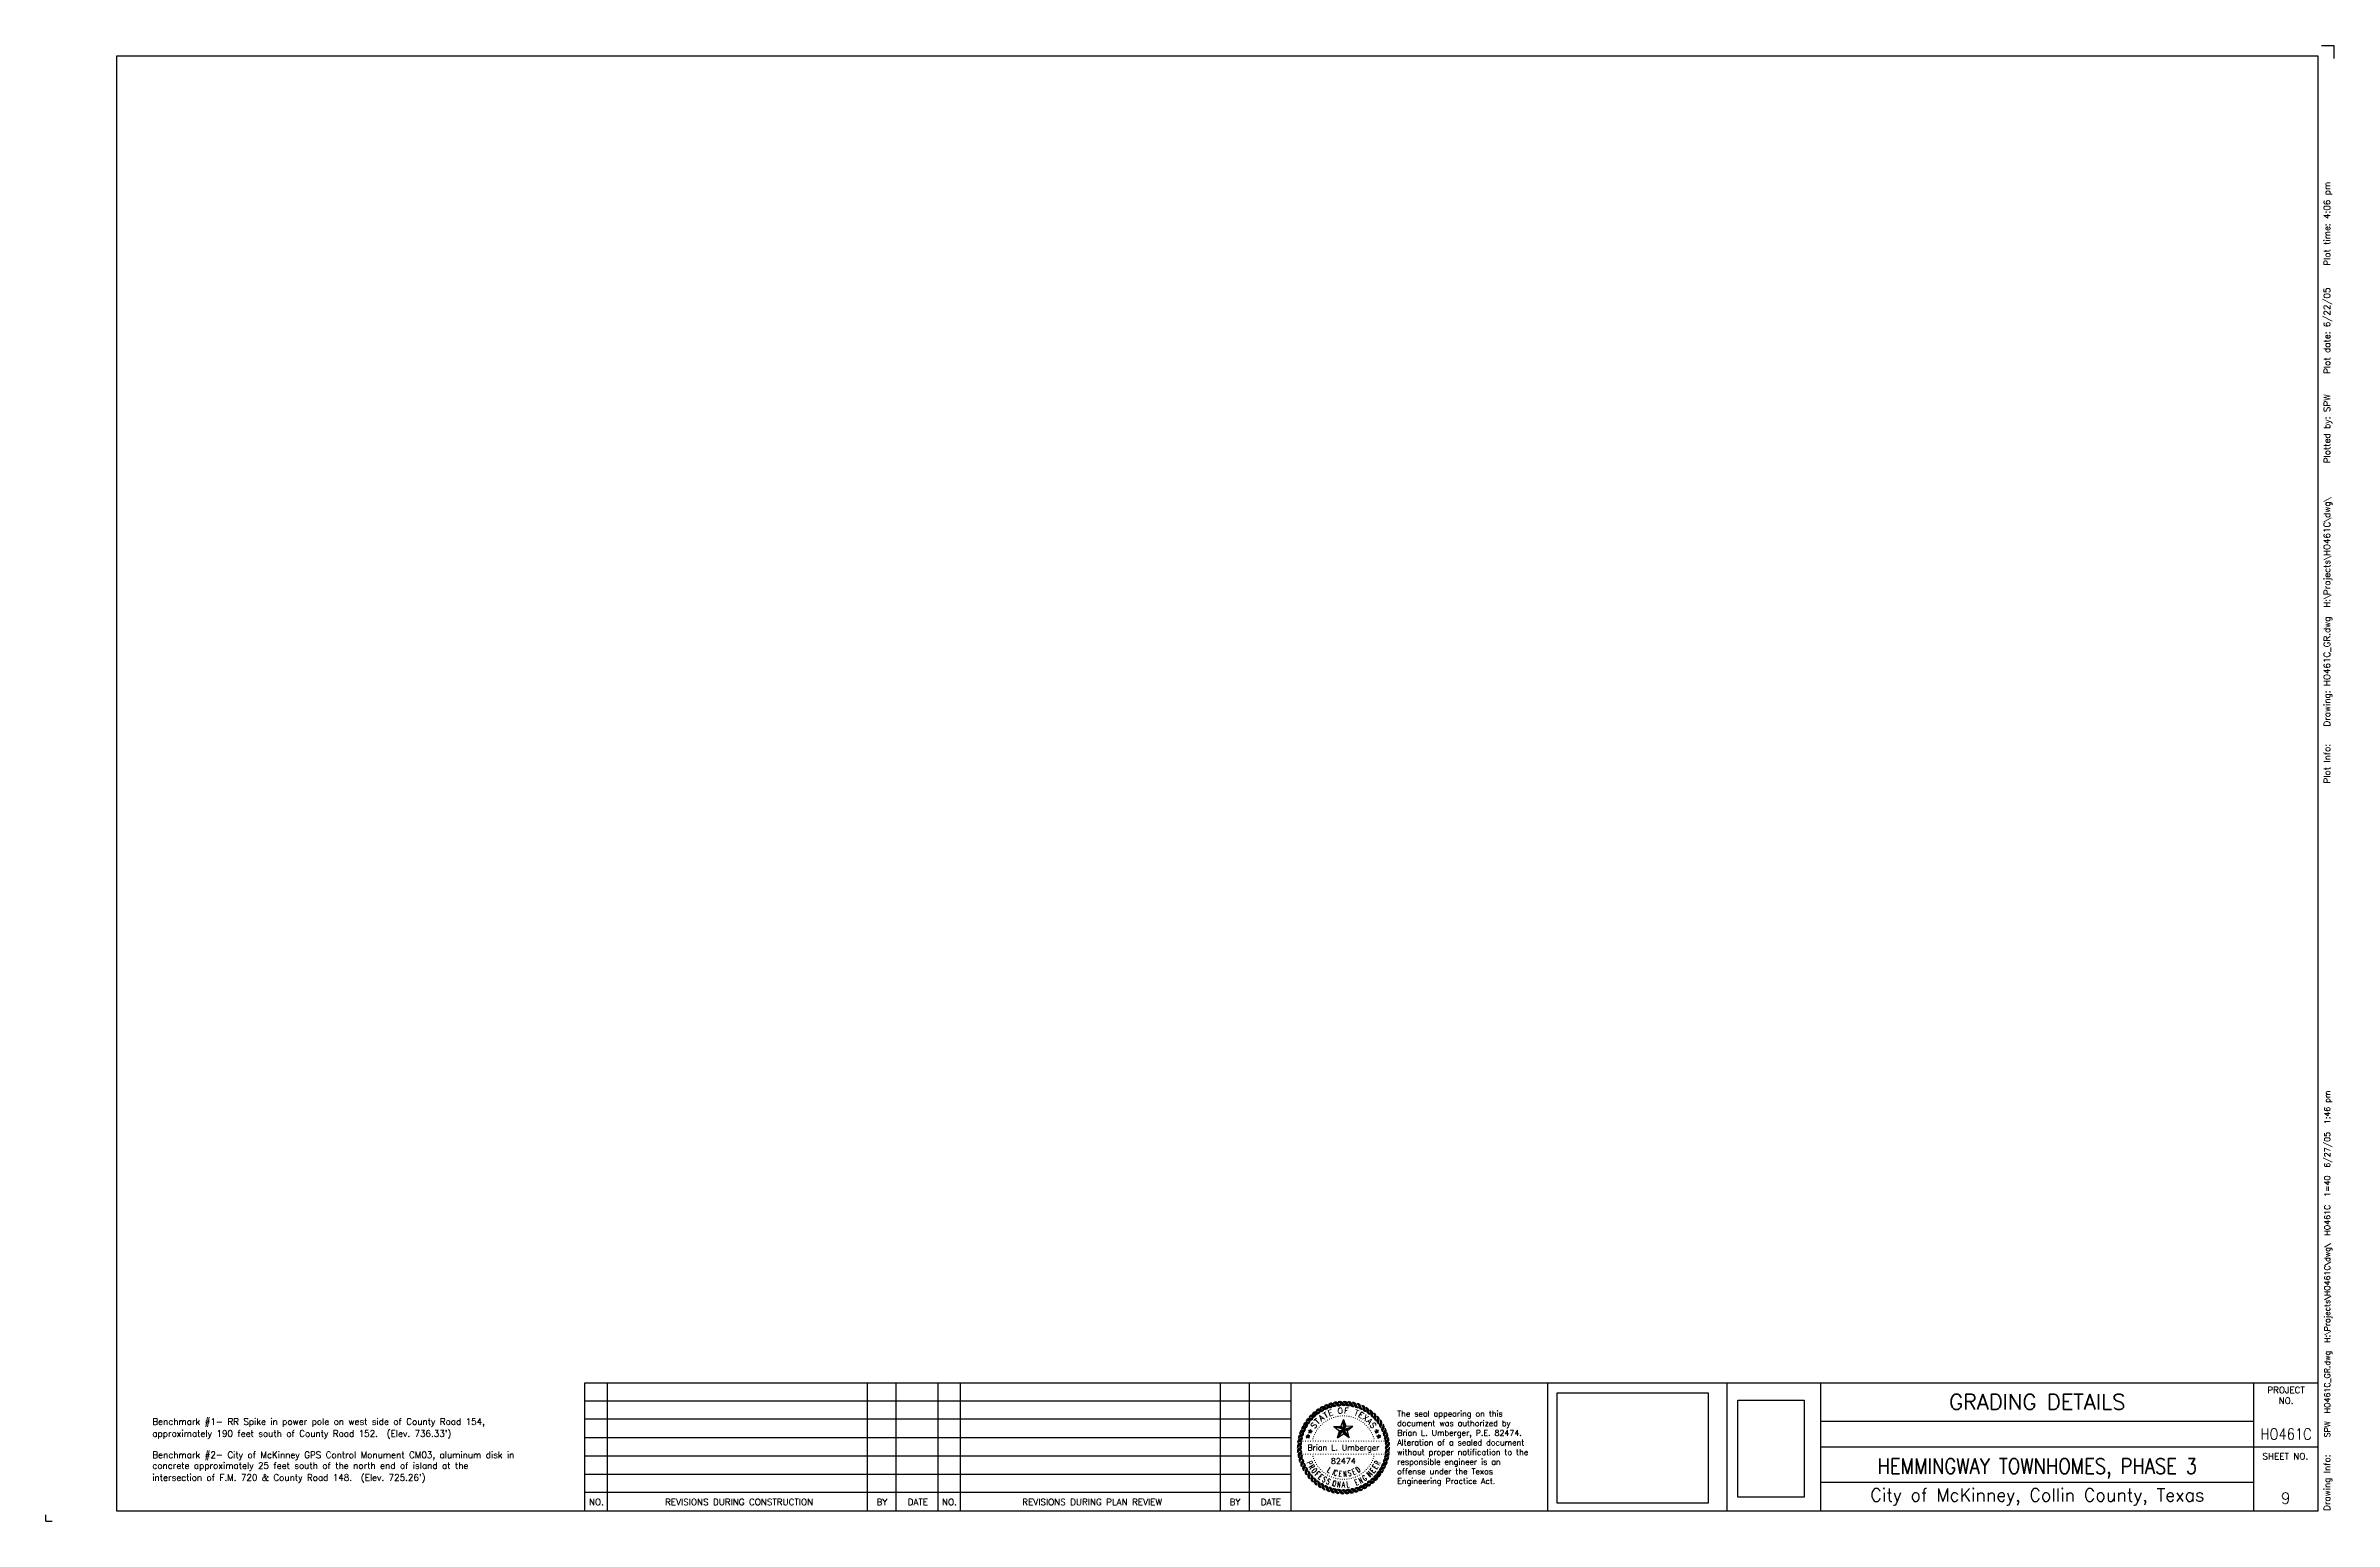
# Paper-space layout 'GRADING DETAILS' of a CAD drawing. Extents: x 0 to 35.7, y 0 to 23.
import ezdxf
from ezdxf.enums import TextEntityAlignment as Align

# ---------------------------------------------------------------- set-up
doc = ezdxf.new("R2010")
doc.units = 0
doc.header["$LTSCALE"] = 40
doc.header["$MEASUREMENT"] = 0
doc.header["$XCLIPFRAME"] = 0
for name, color, linetype in [('C-ANNO-SEAL', 7, 'Continuous'), ('c-anno-titl', 7, 'Continuous'), ('c-anno-ttlb', 7, 'Continuous')]:
    doc.layers.add(name, color=color, linetype=linetype)
doc.layers.get('Defpoints').freeze()
doc.styles.add('AUTOTAG', font='simplex', dxfattribs={"height": 0.1})
doc.styles.add('L100', font='simplex', dxfattribs={"height": 4})
doc.styles.add('L175', font='simplex', dxfattribs={"height": 7})
doc.styles.add('L200', font='simplex', dxfattribs={"height": 8})
doc.styles.add('L240', font='simplex', dxfattribs={"height": 9.6})
doc.styles.add('L90', font='simplex.shx', dxfattribs={"height": 0.09})
doc.styles.add('SIMPLEX', font='SIMPLEX', dxfattribs={"height": 0.005813})
doc.styles.add('TEXT100', font='simplex.shx', dxfattribs={"height": 8.8})
picture_1 = doc.add_image_def('image1.jpg', size_in_pixel=(651, 316))

# ---------------------------------------------------------------- blocks, each defined once
blk = doc.blocks.new('oceticks')
at = {"layer": 'c-anno-titl'}
for p, q in [((35.65, 23), (35.45, 23)), ((35.65, 22.8), (35.65, 23)), ((0, 0), (0, 0.1)), ((0, 0), (0.1, 0))]:
    blk.add_line(p, q, dxfattribs=at)
blk = doc.blocks.new('eng36x24')
at = {"layer": 'c-anno-titl', "color": 5}
for p, q in [((35.4, 22.84), (1.1, 22.84)), ((1.1, 22.84), (1.1, 0.16)), ((35.4, 0.16), (35.4, 22.84)), ((8.4, 2.16), (35.4, 2.16)), ((8.4, 0.16), (8.4, 2.16)), ((13.9, 0.16), (13.9, 2.16)), ((19.4, 0.16), (19.4, 2.16)), ((23.4, 0.16), (23.4, 2.16)), ((27.65, 0.16), (27.65, 2.16)), ((1.1, 0.16), (35.4, 0.16))]:
    blk.add_line(p, q, dxfattribs=at)
at = {"layer": 'c-anno-titl', "color": 7}
for p, q in [((8.75, 0.16), (8.75, 2.16)), ((12.8, 0.16), (12.8, 2.16)), ((13.25, 0.16), (13.25, 2.16)), ((14.25, 0.16), (14.25, 2.16)), ((18.3, 0.16), (18.3, 2.16)), ((18.75, 0.16), (18.75, 2.16)), ((26.186, 2.16), (26.186, 0.16)), ((19.4, 1.874), (8.4, 1.874)), ((19.4, 1.589), (8.4, 1.589)), ((19.4, 1.303), (8.4, 1.303)), ((19.4, 1.017), (8.4, 1.017)), ((19.4, 0.731), (8.4, 0.731)), ((19.4, 0.446), (8.4, 0.446))]:
    blk.add_line(p, q, dxfattribs=at)
at = {"layer": 'c-anno-titl', "color": 1}
for p, q in [((34.4, 0.16), (34.4, 2.16)), ((27.65, 1.56), (34.4, 1.56)), ((27.65, 1.16), (34.4, 1.16)), ((34.4, 1.16), (35.4, 1.16)), ((27.65, 0.61), (34.4, 0.61))]:
    blk.add_line(p, q, dxfattribs=at)
at = {"layer": 'c-anno-titl'}
for q in [(0, 0.005), (0.005, 0)]:
    blk.add_line((0, 0), q, dxfattribs=at)
at = {"layer": 'c-anno-titl', "color": 7, "char_height": 0.1, "attachment_point": 2, "style": 'L100'}
for s, insert, width in [('PROJECT NO.', (34.9, 2.096), 0.68), ('SHEET NO.', (34.888, 1.063), 0.82), ('NO.', (8.578, 0.35), 0.2), ('REVISIONS DURING CONSTRUCTION', (10.801, 0.35), 3.8575), ('BY', (13.026, 0.35), 0.2), ('DATE', (13.586, 0.35), 0.43578), ('NO.', (14.078, 0.35), 0.2), ('REVISIONS DURING PLAN REVIEW', (16.301, 0.35), 3.86), ('BY', (18.526, 0.35), 0.2), ('DATE', (19.086, 0.35), 0.43578)]:
    blk.add_mtext(s, dxfattribs=dict(at, insert=insert, width=width))
at = {"layer": 'c-anno-titl'}
image = blk.add_image(picture_1, insert=(23.4, 0.112), size_in_units=(4.25, 2.063), dxfattribs=at)
image.set_boundary_path([(21.7, 26.38), (382.34, 289.84)])
image = blk.add_image(picture_1, insert=(23.4, 0.112), size_in_units=(4.25, 2.063), dxfattribs=at)
image.set_boundary_path([(452.84, 43.7), (611.2, 274.82)])
blk = doc.blocks.new('sheetdtl')
at = {"layer": 'c-anno-titl', "color": 3, "style": 'L240'}
for tag, p in [('DESC', (31.025, 1.86)), ('PRTITLE', (31.025, 0.86))]:
    blk.add_attdef(tag, text='', height=0.24, dxfattribs=at).set_placement(p, align=Align.MIDDLE_CENTER)
at = {"layer": 'c-anno-titl', "color": 1}
for tag, height, style, p in [('Detl', 0.2, 'L200', (31.025, 1.36)), ('JOBNO', 0.175, 'L175', (34.9, 1.36)), ('LOCO', 0.2, 'L200', (31.025, 0.41)), ('X', 0.175, 'L175', (34.894, 0.36))]:
    blk.add_attdef(tag, text='', height=height, dxfattribs=dict(at, style=style)).set_placement(p, align=Align.MIDDLE_CENTER)
blk = doc.blocks.new('dwgtag')
at = {"style": 'L90'}
for tag, p, flags in [('DESCRIPTION', (-0.095, 0.026), 8), ('PR', (0.116, 0.026), 9), ('SS', (0.327, 0.026), 9)]:
    blk.add_attdef(tag, p, '', height=0.09, rotation=90, dxfattribs=dict(at, flags=flags))
blk = doc.blocks.new('ps-plin')
at = {"style": 'AUTOTAG', "flags": 8}
blk.add_attdef('PLIN', (0, 0), '', height=0.1, rotation=90, dxfattribs=at)
blk = doc.blocks.new('*X13')
at = {"color": 0}
for p, q in [((9.757, 1.43), (9.831, 1.505)), ((9.757, 1.422), (9.831, 1.496)), ((9.758, 1.441), (9.83, 1.513)), ((9.758, 1.414), (9.83, 1.486)), ((9.76, 1.408), (9.761, 1.408)), ((9.763, 1.454), (9.789, 1.481)), ((9.797, 1.444), (9.825, 1.472)), ((9.825, 1.517), (9.828, 1.52))]:
    blk.add_line(p, q, dxfattribs=at)

psp = doc.layouts.new('GRADING DETAILS')

# ---------------------------------------------------------------- linework, layer by layer
at = {"layer": 'C-ANNO-SEAL', "color": 7}
for p, q in [((19.704, 1.432), (19.692, 1.414)), ((19.698, 1.401), (19.704, 1.432)), ((19.704, 1.432), (19.708, 1.41)), ((20.068, 1.477), (20.177, 1.482)), ((20.216, 1.429), (20.068, 1.477)), ((20.068, 1.477), (20.153, 1.408)), ((20.216, 1.429), (20.124, 1.303)), ((20.153, 1.408), (20.216, 1.429)), ((20.153, 1.408), (20.216, 1.429)), ((20.216, 1.584), (20.177, 1.482)), ((20.177, 1.482), (20.216, 1.429)), ((20.177, 1.482), (20.216, 1.429)), ((20.216, 1.584), (20.254, 1.482)), ((20.216, 1.429), (20.216, 1.584)), ((20.254, 1.482), (20.216, 1.429)), ((20.254, 1.482), (20.216, 1.429)), ((20.216, 1.429), (20.364, 1.477)), ((20.278, 1.408), (20.216, 1.429)), ((20.216, 1.429), (20.307, 1.303)), ((20.278, 1.408), (20.216, 1.429)), ((20.216, 1.363), (20.216, 1.429)), ((20.216, 1.363), (20.216, 1.429)), ((20.364, 1.477), (20.254, 1.482)), ((20.364, 1.477), (20.278, 1.408)), ((20.727, 1.432), (20.724, 1.41)), ((20.727, 1.432), (20.739, 1.414)), ((20.734, 1.401), (20.727, 1.432)), ((19.663, 1.322), (19.634, 1.334)), ((19.634, 1.334), (19.656, 1.334)), ((19.634, 1.334), (19.65, 1.319)), ((19.663, 1.322), (19.642, 1.298)), ((19.642, 1.298), (19.65, 1.319)), ((19.642, 1.298), (19.662, 1.309)), ((19.65, 1.319), (19.663, 1.322)), ((19.666, 1.354), (19.656, 1.334)), ((19.656, 1.334), (19.663, 1.322)), ((19.662, 1.309), (19.663, 1.322)), ((19.68, 1.295), (19.662, 1.309)), ((19.663, 1.322), (19.666, 1.354)), ((19.672, 1.332), (19.663, 1.322)), ((19.663, 1.322), (19.694, 1.33)), ((19.663, 1.322), (19.68, 1.295)), ((19.676, 1.317), (19.663, 1.322)), ((19.666, 1.354), (19.672, 1.332)), ((19.67, 1.417), (19.684, 1.4)), ((19.67, 1.417), (19.692, 1.414)), ((19.698, 1.401), (19.67, 1.417)), ((19.694, 1.33), (19.672, 1.332)), ((19.698, 1.401), (19.674, 1.38)), ((19.674, 1.38), (19.684, 1.4)), ((19.674, 1.38), (19.695, 1.388)), ((19.694, 1.33), (19.676, 1.317)), ((19.68, 1.295), (19.676, 1.317)), ((19.684, 1.4), (19.698, 1.401)), ((19.692, 1.414), (19.698, 1.401)), ((19.695, 1.388), (19.698, 1.401)), ((19.711, 1.372), (19.695, 1.388)), ((19.708, 1.41), (19.698, 1.401)), ((19.698, 1.401), (19.73, 1.405)), ((19.709, 1.394), (19.698, 1.401)), ((19.698, 1.401), (19.711, 1.372)), ((19.73, 1.405), (19.708, 1.41)), ((19.73, 1.405), (19.709, 1.394)), ((19.711, 1.372), (19.709, 1.394)), ((20.124, 1.303), (20.153, 1.408)), ((20.124, 1.303), (20.216, 1.363)), ((20.307, 1.303), (20.216, 1.363)), ((20.307, 1.303), (20.278, 1.408)), ((20.702, 1.405), (20.724, 1.41)), ((20.734, 1.401), (20.702, 1.405)), ((20.702, 1.405), (20.722, 1.394)), ((20.734, 1.401), (20.721, 1.372)), ((20.721, 1.372), (20.722, 1.394)), ((20.721, 1.372), (20.737, 1.388)), ((20.722, 1.394), (20.734, 1.401)), ((20.724, 1.41), (20.734, 1.401)), ((20.734, 1.401), (20.762, 1.417)), ((20.739, 1.414), (20.734, 1.401)), ((20.734, 1.401), (20.758, 1.38)), ((20.737, 1.388), (20.734, 1.401)), ((20.747, 1.4), (20.734, 1.401)), ((20.758, 1.38), (20.737, 1.388)), ((20.738, 1.33), (20.76, 1.332)), ((20.738, 1.33), (20.756, 1.317)), ((20.769, 1.322), (20.738, 1.33)), ((20.762, 1.417), (20.739, 1.414)), ((20.762, 1.417), (20.747, 1.4)), ((20.758, 1.38), (20.747, 1.4)), ((20.769, 1.322), (20.752, 1.295)), ((20.752, 1.295), (20.756, 1.317)), ((20.752, 1.295), (20.77, 1.309)), ((20.756, 1.317), (20.769, 1.322)), ((20.766, 1.354), (20.76, 1.332)), ((20.76, 1.332), (20.769, 1.322)), ((20.769, 1.322), (20.766, 1.354)), ((20.766, 1.354), (20.776, 1.334)), ((20.776, 1.334), (20.769, 1.322)), ((20.769, 1.322), (20.798, 1.334)), ((20.782, 1.319), (20.769, 1.322)), ((20.77, 1.309), (20.769, 1.322)), ((20.769, 1.322), (20.789, 1.298)), ((20.789, 1.298), (20.77, 1.309)), ((20.798, 1.334), (20.776, 1.334)), ((20.798, 1.334), (20.782, 1.319)), ((20.789, 1.298), (20.782, 1.319))]:
    psp.add_line(p, q, dxfattribs=at)
for points in [[(19.899, 1.755, 0.402845), (19.971, 1.764, -0.215014), (19.929, 1.773, 0.40945), (19.852, 1.764, -0.249704)], [(19.964, 1.785, 0.402845), (20.036, 1.786, -0.215014), (19.996, 1.8, 0.40945), (19.918, 1.799, -0.249704)], [(20.032, 1.808, 0.402845), (20.104, 1.801, -0.215014), (20.065, 1.819, 0.40945), (19.988, 1.826, -0.249704)], [(20.102, 1.823, 0.402845), (20.173, 1.809, -0.215014), (20.136, 1.831, 0.40945), (20.06, 1.846, -0.249704)], [(20.173, 1.832, 0.402845), (20.242, 1.81, -0.215014), (20.208, 1.836, 0.40945), (20.134, 1.859, -0.249704)], [(20.245, 1.832, 0.402845), (20.311, 1.804, -0.215014), (20.28, 1.833, 0.40945), (20.209, 1.864, -0.249704)], [(20.316, 1.826, 0.402845), (20.379, 1.79, -0.215014), (20.351, 1.823, 0.40945), (20.283, 1.86, -0.249704)], [(20.386, 1.811, 0.402845), (20.445, 1.77, -0.215014), (20.421, 1.805, 0.40945), (20.357, 1.85, -0.249704)], [(20.455, 1.79, 0.402845), (20.509, 1.742, -0.215014), (20.488, 1.78, 0.40945), (20.43, 1.831, -0.249704)], [(20.52, 1.761, 0.402845), (20.569, 1.709, -0.215014), (20.553, 1.748, 0.40945), (20.5, 1.805, -0.249704)], [(19.574, 1.387, 0.402845), (19.622, 1.442, -0.215014), (19.585, 1.421, 0.40945), (19.533, 1.362, -0.249704)], [(19.603, 1.453, 0.402845), (19.656, 1.502, -0.215014), (19.616, 1.485, 0.40945), (19.56, 1.433, -0.249704)], [(19.638, 1.515, 0.402845), (19.696, 1.559, -0.215014), (19.655, 1.546, 0.40945), (19.593, 1.5, -0.249704)], [(19.68, 1.574, 0.402845), (19.742, 1.611, -0.215014), (19.7, 1.602, 0.40945), (19.633, 1.563, -0.249704)], [(19.727, 1.628, 0.402845), (19.792, 1.658, -0.215014), (19.75, 1.654, 0.40945), (19.679, 1.622, -0.249704)], [(19.78, 1.676, 0.402845), (19.848, 1.699, -0.215014), (19.805, 1.7, 0.40945), (19.732, 1.675, -0.249704)], [(19.837, 1.719, 0.402845), (19.908, 1.735, -0.215014), (19.865, 1.74, 0.40945), (19.79, 1.723, -0.249704)], [(20.583, 1.726, 0.402845), (20.626, 1.669, -0.215014), (20.613, 1.709, 0.40945), (20.567, 1.771, -0.249704)], [(20.641, 1.685, 0.402845), (20.678, 1.623, -0.215014), (20.67, 1.665, 0.40945), (20.63, 1.731, -0.249704)], [(20.695, 1.637, 0.402845), (20.725, 1.572, -0.215014), (20.721, 1.614, 0.40945), (20.689, 1.685, -0.249704)], [(20.743, 1.585, 0.402845), (20.767, 1.516, -0.215014), (20.767, 1.559, 0.40945), (20.742, 1.632, -0.249704)], [(20.786, 1.527, 0.402845), (20.802, 1.457, -0.215014), (20.807, 1.499, 0.40945), (20.79, 1.575, -0.249704)], [(20.823, 1.465, 0.402845), (20.831, 1.394, -0.215014), (20.841, 1.435, 0.40945), (20.832, 1.512, -0.249704)], [(20.852, 1.4, 0.402845), (20.853, 1.328, -0.215014), (20.867, 1.369, 0.40945), (20.866, 1.446, -0.249704)], [(19.532, 1.177, 0.402845), (19.56, 1.244, -0.215014), (19.531, 1.212, 0.40945), (19.501, 1.141, -0.249704)], [(19.533, 1.106, 0.402845), (19.554, 1.175, -0.215014), (19.528, 1.14, 0.40945), (19.505, 1.066, -0.249704)], [(19.539, 1.249, 0.402845), (19.574, 1.312, -0.215014), (19.542, 1.284, 0.40945), (19.504, 1.216, -0.249704)], [(19.541, 1.035, 0.402845), (19.555, 1.105, -0.215014), (19.533, 1.069, 0.40945), (19.518, 0.993, -0.249704)], [(19.553, 1.319, 0.402845), (19.594, 1.378, -0.215014), (19.56, 1.353, 0.40945), (19.515, 1.29, -0.249704)], [(20.893, 1.048, 0.402845), (20.858, 0.985, -0.215014), (20.89, 1.013, 0.40945), (20.928, 1.081, -0.249704)], [(20.875, 1.332, 0.402845), (20.869, 1.26, -0.215014), (20.887, 1.299, 0.40945), (20.894, 1.376, -0.249704)], [(20.9, 1.12, 0.402845), (20.871, 1.053, -0.215014), (20.9, 1.085, 0.40945), (20.931, 1.156, -0.249704)], [(20.891, 1.262, 0.402845), (20.877, 1.192, -0.215014), (20.899, 1.228, 0.40945), (20.914, 1.304, -0.249704)], [(20.899, 1.191, 0.402845), (20.878, 1.122, -0.215014), (20.903, 1.157, 0.40945), (20.926, 1.231, -0.249704)], [(19.556, 0.965, 0.402845), (19.563, 1.036, -0.215014), (19.545, 0.998, 0.40945), (19.538, 0.92, -0.249704)], [(19.579, 0.897, 0.402845), (19.578, 0.969, -0.215014), (19.565, 0.928, 0.40945), (19.566, 0.851, -0.249704)], [(19.609, 0.832, 0.402845), (19.601, 0.903, -0.215014), (19.591, 0.861, 0.40945), (19.6, 0.785, -0.249704)], [(19.646, 0.77, 0.402845), (19.63, 0.84, -0.215014), (19.625, 0.798, 0.40945), (19.642, 0.722, -0.249704)], [(19.688, 0.712, 0.402845), (19.665, 0.781, -0.215014), (19.664, 0.738, 0.40945), (19.689, 0.664, -0.249704)], [(19.737, 0.66, 0.402845), (19.707, 0.725, -0.215014), (19.71, 0.682, 0.40945), (19.743, 0.612, -0.249704)], [(20.752, 0.723, 0.402845), (20.69, 0.686, -0.215014), (20.732, 0.694, 0.40945), (20.799, 0.734, -0.249704)], [(20.794, 0.781, 0.402845), (20.736, 0.738, -0.215014), (20.777, 0.751, 0.40945), (20.839, 0.797, -0.249704)], [(20.829, 0.844, 0.402845), (20.776, 0.795, -0.215014), (20.815, 0.812, 0.40945), (20.872, 0.864, -0.249704)], [(20.857, 0.91, 0.402845), (20.81, 0.855, -0.215014), (20.847, 0.876, 0.40945), (20.898, 0.934, -0.249704)], [(20.879, 0.978, 0.402845), (20.837, 0.919, -0.215014), (20.872, 0.944, 0.40945), (20.917, 1.007, -0.249704)], [(19.79, 0.612, 0.402845), (19.754, 0.674, -0.215014), (19.762, 0.632, 0.40945), (19.802, 0.566, -0.249704)], [(19.849, 0.571, 0.402845), (19.806, 0.628, -0.215014), (19.818, 0.588, 0.40945), (19.865, 0.525, -0.249704)], [(19.911, 0.535, 0.402845), (19.862, 0.588, -0.215014), (19.879, 0.549, 0.40945), (19.932, 0.492, -0.249704)], [(19.977, 0.507, 0.402845), (19.923, 0.554, -0.215014), (19.944, 0.517, 0.40945), (20.002, 0.466, -0.249704)], [(20.045, 0.485, 0.402845), (19.986, 0.527, -0.215014), (20.011, 0.492, 0.40945), (20.074, 0.447, -0.249704)], [(20.116, 0.471, 0.402845), (20.053, 0.506, -0.215014), (20.081, 0.474, 0.40945), (20.148, 0.436, -0.249704)], [(20.187, 0.465, 0.402845), (20.121, 0.493, -0.215014), (20.152, 0.464, 0.40945), (20.223, 0.433, -0.249704)], [(20.259, 0.465, 0.402845), (20.19, 0.487, -0.215014), (20.224, 0.461, 0.40945), (20.298, 0.438, -0.249704)], [(20.33, 0.473, 0.402845), (20.259, 0.487, -0.215014), (20.296, 0.466, 0.40945), (20.372, 0.45, -0.249704)], [(20.4, 0.489, 0.402845), (20.328, 0.496, -0.215014), (20.367, 0.478, 0.40945), (20.444, 0.471, -0.249704)], [(20.468, 0.512, 0.402845), (20.396, 0.511, -0.215014), (20.436, 0.497, 0.40945), (20.513, 0.498, -0.249704)], [(20.533, 0.542, 0.402845), (20.461, 0.533, -0.215014), (20.503, 0.524, 0.40945), (20.58, 0.533, -0.249704)], [(20.594, 0.578, 0.402845), (20.524, 0.562, -0.215014), (20.567, 0.557, 0.40945), (20.642, 0.574, -0.249704)], [(20.652, 0.621, 0.402845), (20.584, 0.598, -0.215014), (20.627, 0.597, 0.40945), (20.7, 0.622, -0.249704)], [(20.705, 0.669, 0.402845), (20.639, 0.639, -0.215014), (20.682, 0.643, 0.40945), (20.752, 0.675, -0.249704)]]:
    psp.add_lwpolyline(points, format="xyb", close=True, dxfattribs=at)
at = {"layer": 'C-ANNO-SEAL', "color": 7, "const_width": 0.00883}
for points in [[(19.819, 1.436, 1), (19.812, 1.442, 1)], [(19.841, 1.463, 1), (19.834, 1.469, 1)], [(19.863, 1.489, 1), (19.857, 1.495, 1)], [(19.888, 1.513, 1), (19.882, 1.519, 1)], [(19.914, 1.535, 1), (19.909, 1.542, 1)], [(19.942, 1.555, 1), (19.937, 1.562, 1)], [(19.971, 1.573, 1), (19.966, 1.58, 1)], [(20.001, 1.589, 1), (19.997, 1.597, 1)], [(20.032, 1.603, 1), (20.029, 1.611, 1)], [(20.064, 1.614, 1), (20.062, 1.623, 1)], [(20.097, 1.624, 1), (20.095, 1.632, 1)], [(20.131, 1.631, 1), (20.129, 1.64, 1)], [(20.165, 1.636, 1), (20.164, 1.645, 1)], [(20.199, 1.638, 1), (20.198, 1.647, 1)], [(20.233, 1.638, 1), (20.233, 1.647, 1)], [(20.267, 1.636, 1), (20.268, 1.645, 1)], [(20.301, 1.631, 1), (20.303, 1.64, 1)], [(20.334, 1.624, 1), (20.337, 1.632, 1)], [(20.367, 1.614, 1), (20.37, 1.623, 1)], [(20.399, 1.603, 1), (20.403, 1.611, 1)], [(20.431, 1.589, 1), (20.435, 1.597, 1)], [(20.461, 1.573, 1), (20.465, 1.58, 1)], [(20.49, 1.555, 1), (20.495, 1.562, 1)], [(20.518, 1.535, 1), (20.523, 1.542, 1)], [(20.544, 1.513, 1), (20.55, 1.519, 1)], [(20.568, 1.489, 1), (20.575, 1.495, 1)], [(20.591, 1.463, 1), (20.598, 1.469, 1)], [(20.612, 1.436, 1), (20.619, 1.442, 1)], [(19.589, 1.249, 1), (19.58, 1.251, 1)], [(19.628, 1.249, 1), (19.619, 1.251, 1)], [(19.668, 1.249, 1), (19.659, 1.251, 1)], [(19.707, 1.249, 1), (19.698, 1.251, 1)], [(19.745, 1.284, 1), (19.736, 1.286, 1)], [(19.747, 1.249, 1), (19.738, 1.251, 1)], [(19.755, 1.316, 1), (19.747, 1.319, 1)], [(19.768, 1.348, 1), (19.76, 1.351, 1)], [(19.783, 1.379, 1), (19.775, 1.383, 1)], [(19.786, 1.249, 1), (19.777, 1.251, 1)], [(19.8, 1.408, 1), (19.793, 1.413, 1)], [(19.826, 1.249, 1), (19.817, 1.251, 1)], [(19.865, 1.249, 1), (19.856, 1.251, 1)], [(19.905, 1.249, 1), (19.896, 1.251, 1)], [(19.944, 1.249, 1), (19.935, 1.251, 1)], [(19.983, 1.249, 1), (19.975, 1.251, 1)], [(20.023, 1.249, 1), (20.014, 1.251, 1)], [(20.062, 1.249, 1), (20.054, 1.251, 1)], [(20.102, 1.249, 1), (20.093, 1.251, 1)], [(20.141, 1.249, 1), (20.133, 1.251, 1)], [(20.181, 1.249, 1), (20.172, 1.251, 1)], [(20.22, 1.249, 1), (20.212, 1.251, 1)], [(20.26, 1.249, 1), (20.251, 1.251, 1)], [(20.299, 1.249, 1), (20.29, 1.251, 1)], [(20.339, 1.249, 1), (20.33, 1.251, 1)], [(20.378, 1.249, 1), (20.369, 1.251, 1)], [(20.418, 1.249, 1), (20.409, 1.251, 1)], [(20.457, 1.249, 1), (20.448, 1.251, 1)], [(20.497, 1.249, 1), (20.488, 1.251, 1)], [(20.536, 1.249, 1), (20.527, 1.251, 1)], [(20.575, 1.249, 1), (20.567, 1.251, 1)], [(20.615, 1.249, 1), (20.606, 1.251, 1)], [(20.631, 1.408, 1), (20.639, 1.413, 1)], [(20.654, 1.249, 1), (20.646, 1.251, 1)], [(20.649, 1.379, 1), (20.656, 1.383, 1)], [(20.664, 1.348, 1), (20.672, 1.351, 1)], [(20.676, 1.316, 1), (20.685, 1.319, 1)], [(20.694, 1.249, 1), (20.685, 1.251, 1)], [(20.687, 1.284, 1), (20.695, 1.286, 1)], [(20.733, 1.249, 1), (20.725, 1.251, 1)], [(20.733, 1.249, 1), (20.725, 1.251, 1)], [(20.773, 1.249, 1), (20.764, 1.251, 1)], [(20.812, 1.249, 1), (20.804, 1.251, 1)], [(20.852, 1.249, 1), (20.843, 1.251, 1)], [(19.589, 1.048, -1), (19.58, 1.046, -1)], [(19.628, 1.048, -1), (19.619, 1.046, -1)], [(19.668, 1.048, -1), (19.659, 1.046, -1)], [(19.707, 1.048, -1), (19.698, 1.046, -1)], [(19.745, 1.013, 1), (19.736, 1.011, 1)], [(19.747, 1.048, -1), (19.738, 1.046, -1)], [(19.755, 0.981, 1), (19.747, 0.978, 1)], [(19.768, 0.949, 1), (19.76, 0.946, 1)], [(19.783, 0.918, 1), (19.775, 0.914, 1)], [(19.786, 1.048, -1), (19.777, 1.046, -1)], [(19.8, 0.889, 1), (19.793, 0.884, 1)], [(19.819, 0.86, 1), (19.812, 0.855, 1)], [(19.826, 1.048, -1), (19.817, 1.046, -1)], [(19.841, 0.833, 1), (19.834, 0.828, 1)], [(19.863, 0.808, 1), (19.857, 0.802, 1)], [(19.865, 1.048, -1), (19.856, 1.046, -1)], [(19.888, 0.784, 1), (19.882, 0.778, 1)], [(19.905, 1.048, -1), (19.896, 1.046, -1)], [(19.914, 0.762, 1), (19.909, 0.755, 1)], [(19.944, 1.048, -1), (19.935, 1.046, -1)], [(19.942, 0.742, 1), (19.937, 0.735, 1)], [(19.971, 0.724, 1), (19.966, 0.716, 1)], [(19.983, 1.048, -1), (19.975, 1.046, -1)], [(20.023, 1.048, -1), (20.014, 1.046, -1)], [(20.062, 1.048, -1), (20.054, 1.046, -1)], [(20.102, 1.048, -1), (20.093, 1.046, -1)], [(20.141, 1.048, -1), (20.133, 1.046, -1)], [(20.181, 1.048, -1), (20.172, 1.046, -1)], [(20.22, 1.048, -1), (20.212, 1.046, -1)], [(20.26, 1.048, -1), (20.251, 1.046, -1)], [(20.299, 1.048, -1), (20.29, 1.046, -1)], [(20.339, 1.048, -1), (20.33, 1.046, -1)], [(20.378, 1.048, -1), (20.369, 1.046, -1)], [(20.418, 1.048, -1), (20.409, 1.046, -1)], [(20.457, 1.048, -1), (20.448, 1.046, -1)], [(20.461, 0.724, 1), (20.465, 0.716, 1)], [(20.497, 1.048, -1), (20.488, 1.046, -1)], [(20.49, 0.742, 1), (20.495, 0.735, 1)], [(20.518, 0.762, 1), (20.523, 0.755, 1)], [(20.536, 1.048, -1), (20.527, 1.046, -1)], [(20.544, 0.784, 1), (20.55, 0.778, 1)], [(20.575, 1.048, -1), (20.567, 1.046, -1)], [(20.568, 0.808, 1), (20.575, 0.802, 1)], [(20.591, 0.833, 1), (20.598, 0.828, 1)], [(20.615, 1.048, -1), (20.606, 1.046, -1)], [(20.612, 0.86, 1), (20.619, 0.855, 1)], [(20.631, 0.889, 1), (20.639, 0.884, 1)], [(20.654, 1.048, -1), (20.646, 1.046, -1)], [(20.649, 0.918, 1), (20.656, 0.914, 1)], [(20.664, 0.949, 1), (20.672, 0.946, 1)], [(20.676, 0.981, 1), (20.685, 0.978, 1)], [(20.694, 1.048, -1), (20.685, 1.046, -1)], [(20.687, 1.013, 1), (20.695, 1.011, 1)], [(20.733, 1.048, -1), (20.725, 1.046, -1)], [(20.733, 1.048, -1), (20.725, 1.046, -1)], [(20.773, 1.048, -1), (20.764, 1.046, -1)], [(20.812, 1.048, -1), (20.804, 1.046, -1)], [(20.852, 1.048, -1), (20.843, 1.046, -1)], [(20.001, 0.708, 1), (19.997, 0.7, 1)], [(20.032, 0.694, 1), (20.029, 0.686, 1)], [(20.064, 0.682, 1), (20.062, 0.674, 1)], [(20.097, 0.673, 1), (20.095, 0.664, 1)], [(20.131, 0.666, 1), (20.129, 0.657, 1)], [(20.165, 0.661, 1), (20.164, 0.652, 1)], [(20.199, 0.659, 1), (20.198, 0.65, 1)], [(20.233, 0.659, 1), (20.233, 0.65, 1)], [(20.267, 0.661, 1), (20.268, 0.652, 1)], [(20.301, 0.666, 1), (20.303, 0.657, 1)], [(20.334, 0.673, 1), (20.337, 0.664, 1)], [(20.367, 0.682, 1), (20.37, 0.674, 1)], [(20.399, 0.694, 1), (20.403, 0.686, 1)], [(20.431, 0.708, 1), (20.435, 0.7, 1)]]:
    psp.add_lwpolyline(points, format="xyb", close=True, dxfattribs=at)
at = {"layer": 'C-ANNO-SEAL', "color": 7}
for points in [[(20.068, 1.477), (20.216, 1.429), (20.177, 1.482)], [(20.124, 1.303), (20.216, 1.429), (20.153, 1.408)], [(20.216, 1.584), (20.216, 1.429), (20.254, 1.482)], [(20.364, 1.477), (20.216, 1.429), (20.278, 1.408)], [(20.307, 1.303), (20.216, 1.429), (20.216, 1.363)]]:
    psp.add_solid(points, dxfattribs=at)

# ---------------------------------------------------------------- block references
psp.add_blockref('oceticks', (0, 0))
at = {"layer": 'C-ANNO-SEAL', "color": 7, "yscale": 0.8828999858735991, "zscale": 0.8828999858736003}
for p, xscale, rotation in [((25.927, -4.556), 0.8828999858735974, 125.538461538461), ((25.3, -5.121), 0.8828999858736066, 119.5384615384619), ((24.616, -5.618), 0.882899985873602, 113.5384615384616), ((23.885, -6.041), 0.8828999858736024, 107.5384615384622), ((23.113, -6.385), 0.8828999858735953, 101.5384615384608), ((22.31, -6.647), 0.8828999858736014, 95.53846153846276), ((21.484, -6.823), 0.8828999858736007, 89.53846153846268), ((20.643, -6.912), 0.8828999858736043, 83.5384615384603), ((19.799, -6.913), 0.8828999858736015, 77.53846153846024), ((18.958, -6.825), 0.8828999858736013, 71.53846153846101), ((18.132, -6.65), 0.8828999858735919, 65.53846153846312), ((28.189, -0.109), 0.8828999858736059, 161.5384615384615), ((28.014, -0.936), 0.8828999858735906, 155.5384615384611), ((27.753, -1.739), 0.8828999858736196, 149.5384615384624), ((27.41, -2.512), 0.8828999858736104, 143.538461538462), ((26.988, -3.244), 0.8828999858735928, 137.5384615384611), ((26.492, -3.927), 0.8828999858736042, 131.5384615384615), ((17.328, -6.389), 0.8828999858736024, 59.53846153846122), ((16.556, -6.046), 0.8828999858735895, 53.53846153846243), ((15.824, -5.624), 0.882899985873598, 47.53846153846143), ((15.14, -5.128), 0.8828999858736144, 41.53846153846087), ((14.512, -4.563), 0.8828999858736181, 35.5384615384606), ((13.946, -3.935), 0.8828999858736067, 29.5384615384615), ((13.449, -3.252), 0.8828999858735841, 23.53846153846206), ((28.011, 3.243), 0.882899985873619, 185.5384615384613), ((27.75, 4.046), 0.8828999858736105, 191.5384615384614), ((28.188, 2.416), 0.8828999858736137, 179.5384615384614), ((28.276, 1.576), 0.8828999858735818, 173.5384615384614), ((28.277, 0.731), 0.8828999858736103, 167.5384615384615), ((13.026, -2.521), 0.8828999858736097, 17.53846153846125), ((12.682, -1.749), 0.8828999858736108, 11.53846153846152), ((12.155, 0.721), 0.8828999858735818, 353.5384615384614), ((12.42, -0.946), 0.8828999858736191, 5.538461538461411), ((12.244, -0.119), 0.8828999858736135, 359.5384615384614), ((27.406, 4.818), 0.8828999858736097, 197.5384615384613), ((26.983, 5.549), 0.8828999858735841, 203.5384615384621), ((26.486, 6.232), 0.8828999858736057, 209.5384615384614), ((25.92, 6.86), 0.8828999858736182, 215.5384615384606), ((25.292, 7.425), 0.8828999858736143, 221.5384615384609), ((24.608, 7.921), 0.8828999858736023, 227.5384615384617), ((13.443, 5.54), 0.8828999858735928, 317.5384615384612), ((13.021, 4.808), 0.8828999858736105, 323.5384615384619), ((12.678, 4.036), 0.8828999858735799, 329.5384615384605), ((12.418, 3.233), 0.8828999858735909, 335.5384615384611), ((12.243, 2.406), 0.8828999858736059, 341.5384615384615), ((12.155, 1.566), 0.8828999858736103, 347.5384615384615), ((23.876, 8.343), 0.882899985873589, 233.5384615384624), ((23.104, 8.686), 0.882899985873603, 239.5384615384612), ((22.3, 8.947), 0.882899985873593, 245.5384615384629), ((21.474, 9.122), 0.8828999858736011, 251.538461538461), ((20.633, 9.21), 0.8828999858736093, 257.5384615384601), ((19.788, 9.209), 0.8828999858736039, 263.5384615384602), ((18.948, 9.12), 0.8828999858736007, 269.5384615384627), ((18.122, 8.944), 0.8828999858736019, 275.5384615384628), ((17.318, 8.682), 0.8828999858735957, 281.5384615384608), ((16.547, 8.338), 0.8828999858736031, 287.5384615384622), ((15.815, 7.915), 0.8828999858736012, 293.5384615384617), ((15.132, 7.418), 0.8828999858736057, 299.5384615384619), ((14.505, 6.853), 0.8828999858735982, 305.538461538461), ((13.94, 6.224), 0.8828999858736049, 311.5384615384614)]:
    psp.add_blockref('*X13', p, dxfattribs=dict(at, xscale=xscale, rotation=rotation))
at = {"layer": 'c-anno-titl', "color": 7}
psp.add_blockref('ps-plin', (35.586, 12.388), dxfattribs=at).add_auto_attribs({'PLIN': 'Drawing: HO461C_GR.dwg  H:\\Projects\\HO461C\\dwg\\   Plotted by: SPW   Plot date: 6/22/05   Plot time: 4:06 pm'})
ref = psp.add_blockref('dwgtag', (35.681, 9.356), dxfattribs=at)
ref.add_attrib('DESCRIPTION', 'SPW  HO461C_GR.dwg  H:\\Projects\\HO461C\\dwg\\  HO461C  1=40  6/27/05  1:46 pm', (35.586, 1.308), dxfattribs={"layer": '0', "height": 0.09, "rotation": 90, "style": 'L90', "flags": 8})
at = {"layer": 'c-anno-ttlb'}
for name in ['oceticks', 'eng36x24']:
    psp.add_blockref(name, (0, 0), dxfattribs=at)
ref = psp.add_blockref('sheetdtl', (0, 0), dxfattribs=at)
ref.add_attrib('JOBNO', 'HO461C', dxfattribs={"layer": 'c-anno-titl', "color": 1, "height": 0.175, "style": 'L175', "width": 0.85}).set_placement((34.9, 1.36), align=Align.MIDDLE_CENTER)
ref.add_attrib('PRTITLE', 'HEMMINGWAY TOWNHOMES, PHASE 3', dxfattribs={"layer": 'c-anno-titl', "color": 3, "height": 0.24, "style": 'L240', "width": 0.85}).set_placement((31.025, 0.86), align=Align.MIDDLE_CENTER)
ref.add_attrib('LOCO', 'City of McKinney, Collin County, Texas', dxfattribs={"layer": 'c-anno-titl', "color": 1, "height": 0.2, "style": 'L200'}).set_placement((31.025, 0.41), align=Align.MIDDLE_CENTER)
ref.add_attrib('DESC', 'GRADING DETAILS', dxfattribs={"layer": 'c-anno-titl', "color": 3, "height": 0.24, "style": 'L240'}).set_placement((31.025, 1.86), align=Align.MIDDLE_CENTER)
ref.add_attrib('X', '9', dxfattribs={"layer": 'c-anno-titl', "color": 1, "height": 0.175, "style": 'L175'}).set_placement((34.894, 0.36), align=Align.MIDDLE_CENTER)

# ---------------------------------------------------------------- texts
at = {"layer": 'C-ANNO-SEAL', "style": 'L100'}
for s, p in [("approximately 190 feet south of County Road 152.  (Elev. 736.33')", (1.66, 1.318)), ('Benchmark #1- RR Spike in power pole on west side of County Road 154,', (1.66, 1.504)), ('Benchmark #2- City of McKinney GPS Control Monument CM03, aluminum disk in', (1.66, 0.985)), ('concrete approximately 25 feet south of the north end of island at the', (1.66, 0.818)), ("intersection of F.M. 720 & County Road 148.  (Elev. 725.26')", (1.66, 0.632))]:
    psp.add_text(s, height=0.1, dxfattribs=at).set_placement(p)
at = {"layer": 'C-ANNO-SEAL', "color": 7, "style": 'SIMPLEX'}
for s, rotation, p in [('S', 53.1211, (19.789, 1.466)), ('T', 44.9392, (19.839, 1.524)), ('A', 36.7574, (19.896, 1.574)), ('T', 28.5756, (19.96, 1.615)), ('E', 20.3938, (20.029, 1.647)), ('O', 4.0302, (20.168, 1.679)), ('F', 355.8483, (20.258, 1.679)), ('T', 339.4847, (20.401, 1.647)), ('E', 331.3029, (20.47, 1.616)), ('X', 323.1211, (20.534, 1.575)), ('A', 314.9392, (20.591, 1.526)), ('S', 306.7574, (20.641, 1.468))]:
    psp.add_text(s, height=0.09, rotation=rotation, dxfattribs=at).set_placement(p, align=Align.CENTER)
psp.add_text('Brian L. Umberger', height=0.09, dxfattribs=at).set_placement((20.216, 1.148), align=Align.MIDDLE_CENTER)
for s, rotation, width, p, p2 in [('P', 294.6774, 0.838304, (19.639, 0.912), (19.66, 0.866)), ('R', 301.6005, 0.838304, (19.671, 0.844), (19.698, 0.801)), ('O', 308.5236, 0.733516, (19.712, 0.781), (19.743, 0.741)), ('F', 315.4466, 0.902789, (19.76, 0.723), (19.796, 0.687)), ('E', 322.3697, 0.902789, (19.814, 0.671), (19.854, 0.64)), ('L', 328.3287, 0.978022, (19.954, 0.774), (19.997, 0.748)), ('C', 342.5316, 0.782417, (20.057, 0.718), (20.105, 0.703)), ('E', 353.5464, 0.902789, (20.138, 0.698), (20.188, 0.693)), ('N', 3.5464, 0.838304, (20.218, 0.692), (20.268, 0.695)), ('S', 13.5464, 0.838304, (20.297, 0.699), (20.346, 0.711)), ('E', 23.5464, 0.902789, (20.374, 0.72), (20.42, 0.74)), ('D', 33.5464, 0.838304, (20.446, 0.754), (20.488, 0.782)), ('I', 42.4483, 0.94949, (20.617, 0.671), (20.654, 0.705)), ('N', 44.9631, 0.838304, (20.638, 0.689), (20.673, 0.724)), ('E', 51.8862, 0.902789, (20.69, 0.743), (20.721, 0.783)), ('E', 58.8093, 0.902789, (20.735, 0.803), (20.761, 0.846)), ('R', 65.7323, 0.838304, (20.773, 0.868), (20.794, 0.914)), ('S', 329.2928, 0.838304, (19.875, 0.626), (19.918, 0.6)), ('S', 336.2159, 0.838304, (19.94, 0.589), (19.986, 0.568)), ('I', 343.7795, 0.94949, (20.017, 0.557), (20.065, 0.543)), ('O', 346.1538, 0.733516, (20.041, 0.55), (20.09, 0.538)), ('N', 353.0769, 0.838304, (20.115, 0.533), (20.165, 0.527)), ('L', 6.9231, 0.978022, (20.265, 0.527), (20.315, 0.533)), ('E', 20.7692, 0.902789, (20.412, 0.556), (20.459, 0.574)), ('N', 27.6923, 0.838304, (20.482, 0.584), (20.527, 0.608)), ('G', 34.6154, 0.782417, (20.548, 0.621), (20.59, 0.649))]:
    psp.add_text(s, height=0.09, rotation=rotation, dxfattribs=dict(at, width=width)).set_placement(p, p2, align=Align.FIT)
psp.add_text('82474', height=0.09, dxfattribs=at).set_placement((20.214, 0.895), align=Align.CENTER)
psp.add_text('I', height=0.09, rotation=335.4875, dxfattribs=at).set_placement((20.023, 0.734), (20.069, 0.714), align=Align.FIT)
at = {"layer": 'C-ANNO-SEAL', "color": 7, "style": 'SIMPLEX', "width": 0.733516}
psp.add_text('A', height=0.09, dxfattribs=at).set_placement((20.19, 0.525), (20.24, 0.525), align=Align.FIT)
at = {"layer": 'C-ANNO-SEAL', "color": 7, "linetype": 'Continuous', "insert": (21.053, 1.137), "char_height": 0.09, "width": 2.29141, "attachment_point": 4, "style": 'TEXT100'}
psp.add_mtext('The seal appearing on this  document was authorized by Brian L. Umberger, P.E. 82474. Alteration of a sealed document without proper notification to the responsible engineer is an offense under the Texas  Engineering Practice Act.', dxfattribs=at)
at = {"layer": 'c-anno-titl', "style": 'AUTOTAG'}
for s, p in [('Plot Info:', (35.586, 11.5)), ('Drawing Info:', (35.586, 0.162))]:
    psp.add_text(s, height=0.1, rotation=90, dxfattribs=at).set_placement(p)

# ---------------------------------------------------------------- viewports
at = {"layer": 'Defpoints'}
psp.add_viewport(center=(10.594, 7.574), size=(12.855, 6.89824), view_center_point=(2508044.484, 7104512.821), view_height=275.92965, dxfattribs=at)

doc.saveas('drawing.dxf')
